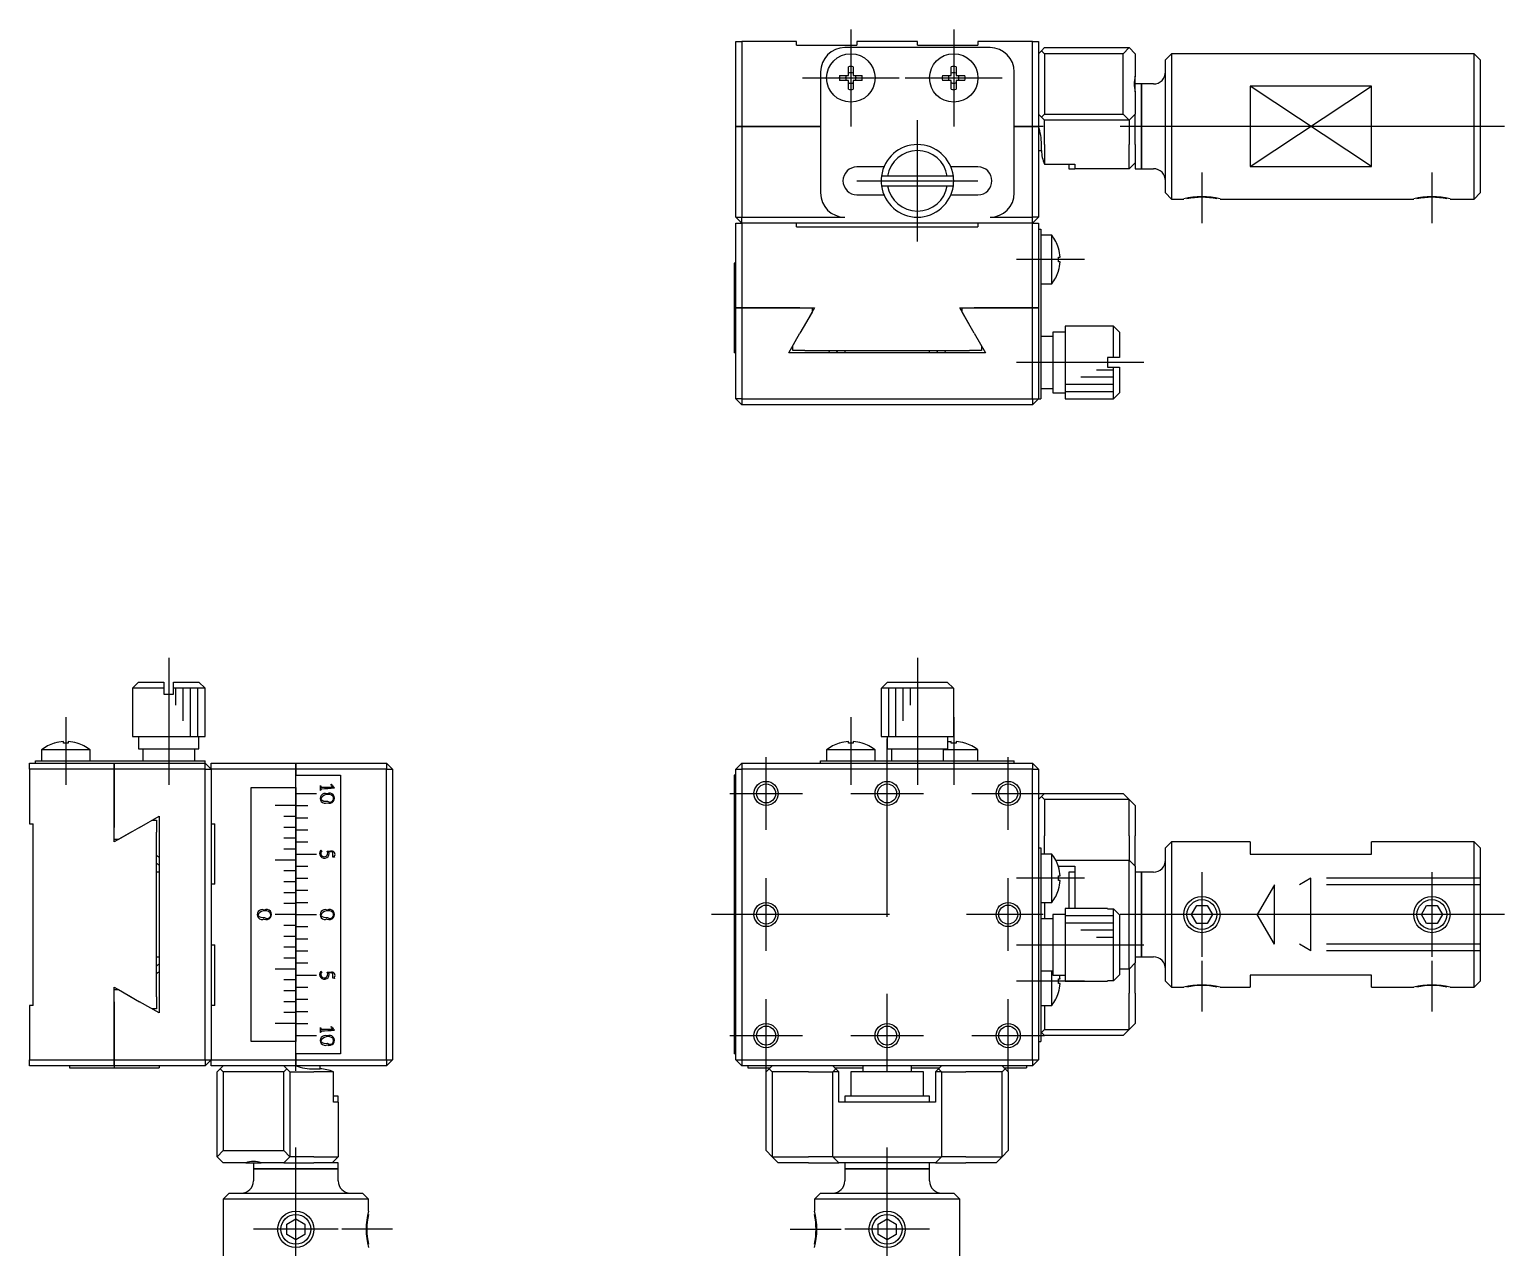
# Model space of a CAD drawing. Extents: x -71 to 199, y -105 to 73.
# Drawn here: x -70.8 to 51, y -27.5 to 73.1 of the extents above; entities that cross this region are included whole.
import ezdxf

# ---------------------------------------------------------------- set-up
doc = ezdxf.new("R2010")
doc.units = 0
doc.linetypes.add('CENTER', pattern=[50.8, 31.75, -6.35, 6.35, -6.35])
doc.linetypes.add('DASHED', pattern=[19.05, 12.7, -6.35])
doc.layers.get('0').update_dxf_attribs({"linetype": 'CONTINUOUS'})
doc.layers.add('CENTER', color=1, linetype='CENTER')

msp = doc.modelspace()

# ---------------------------------------------------------------- linework, layer by layer
at = {"color": 7, "linetype": 'CONTINUOUS'}
for p, q in [((-12.5, 65.1), (-12.5, 72.1)), ((-12.5, 72.1), (-12, 72.1)), ((-12, 72.1), (-12, 65.1)), ((-7.5, 72.1), (-12, 72.1)), ((-7.5, 71.8), (-7.5, 72.1)), ((2.5, 72.1), (-2.5, 72.1)), ((-2.5, 72.1), (-2.5, 71.8)), ((2.5, 71.8), (2.5, 72.1)), ((12, 72.1), (7.5, 72.1)), ((7.5, 72.1), (7.5, 71.8)), ((12, 65.1), (12, 72.1)), ((12, 72.1), (12.5, 72.1)), ((12.5, 72.1), (12.5, 65.1)), ((-7.5, 71.8), (-2.5, 71.8)), ((8.5, 71.6), (-3.5, 71.6)), ((2.5, 71.8), (7.5, 71.8)), ((12.75, 71.35), (12.5, 71.1)), ((13, 71.6), (12.75, 71.35)), ((13, 71.1), (12.75, 71.35)), ((13, 71.6), (20, 71.6)), ((19.5, 71.1), (13, 71.1)), ((13, 71.1), (13, 66.1)), ((20, 71.6), (19.5, 71.1)), ((19.5, 66.1), (19.5, 71.1)), ((20.5, 71.1), (20, 71.6)), ((20.5, 71.1), (20.5, 69.24)), ((23.5, 71.1), (23, 70.6)), ((23.5, 71.1), (23.5, 59.1)), ((48.5, 71.1), (23.5, 71.1)), ((48.5, 59.1), (48.5, 71.1)), ((49, 70.6), (48.5, 71.1)), ((-5.5, 69.6), (-5.5, 59.6)), ((-3.2, 69.3), (-3.2, 70.03)), ((-2.8, 70.03), (-2.8, 69.3)), ((5.3, 69.3), (5.3, 70.03)), ((5.7, 70.03), (5.7, 69.3)), ((10.5, 59.6), (10.5, 69.6)), ((23, 59.6), (23, 70.6)), ((49, 70.6), (49, 59.6)), ((-3.93, 69.3), (-3.2, 69.3)), ((-3.2, 68.9), (-3.93, 68.9)), ((-3.2, 68.17), (-3.2, 68.9)), ((-2.8, 69.3), (-2.07, 69.3)), ((-2.07, 68.9), (-2.8, 68.9)), ((-2.8, 68.9), (-2.8, 68.17)), ((4.57, 69.3), (5.3, 69.3)), ((5.3, 68.9), (4.57, 68.9)), ((5.3, 68.17), (5.3, 68.9)), ((5.7, 69.3), (6.43, 69.3)), ((6.43, 68.9), (5.7, 68.9)), ((5.7, 68.9), (5.7, 68.17)), ((20.5, 68.6), (20.5, 69.24)), ((21, 68.6), (20.5, 68.6)), ((20.5, 67.96), (20.5, 68.6)), ((21, 68.6), (21, 61.6)), ((21, 61.6), (21, 68.6)), ((22, 68.6), (21, 68.6)), ((30, 68.42), (30, 61.78)), ((40, 68.42), (30, 68.42)), ((40, 61.78), (40, 68.42)), ((20.5, 67.96), (20.5, 66.1)), ((12.75, 65.85), (12.5, 66.1)), ((13, 66.1), (12.75, 65.85)), ((13, 65.6), (12.75, 65.85)), ((13, 66.1), (19.5, 66.1)), ((19.5, 66.1), (20, 65.6)), ((20, 65.6), (20.5, 66.1)), ((20.5, 63.6), (20.5, 66.1)), ((-12.5, 57.6), (-12.5, 65.1)), ((-12.5, 65.1), (-12, 65.1)), ((-12, 65.1), (-12.5, 65.1)), ((-12, 65.1), (-12, 57.6)), ((-5.5, 65.1), (-12, 65.1)), ((-12, 65.1), (-5.5, 65.1)), ((12, 65.1), (10.5, 65.1)), ((10.5, 65.1), (12, 65.1)), ((12, 57.6), (12, 65.1)), ((12, 65.1), (12.5, 65.1)), ((12.5, 65.1), (12, 65.1)), ((12.5, 65.1), (12.5, 57.6)), ((20, 65.6), (13, 65.6)), ((13, 63.6), (13, 65.6)), ((20, 65.6), (20, 63.6)), ((12.75, 63.1), (12.75, 63.6)), ((13, 63.6), (13, 63.1)), ((20, 63.1), (20, 63.6)), ((20.5, 63.6), (20.5, 63.1)), ((12.5, 63.1), (12.75, 63.1)), ((13, 63.1), (13, 61.98)), ((20, 61.6), (20, 63.1)), ((20.5, 63.1), (20.5, 62.1)), ((-0.27, 61.75), (-2.5, 61.75)), ((0.03, 61), (-0.47, 61)), ((4.97, 61), (0.03, 61)), ((5.47, 61), (4.97, 61)), ((7.5, 61.75), (5.27, 61.75)), ((13, 61.98), (15.5, 61.98)), ((15, 61.98), (15, 61.6)), ((15, 61.6), (15.5, 61.6)), ((15.5, 61.98), (15.5, 61.6)), ((20, 61.6), (15.5, 61.6)), ((20, 61.6), (20.5, 62.1)), ((20.5, 62.1), (20.5, 61.6)), ((20.5, 61.6), (21, 61.6)), ((21, 61.6), (22, 61.6)), ((30, 61.78), (40, 61.78)), ((-0.47, 60.2), (0.03, 60.2)), ((0.03, 60.2), (4.97, 60.2)), ((4.97, 60.2), (5.47, 60.2)), ((-2.5, 59.45), (-0.27, 59.45)), ((5.27, 59.45), (7.5, 59.45)), ((23, 59.6), (23.5, 59.1)), ((23.5, 59.1), (24.5, 59.1)), ((27.5, 59.1), (43.5, 59.1)), ((46.5, 59.1), (48.5, 59.1)), ((48.5, 59.1), (49, 59.6)), ((-12.5, 57.6), (-12, 57.1)), ((-12.5, 57.6), (-12, 57.6)), ((-12, 57.6), (-3.5, 57.6)), ((-12, 57.1), (-12, 57.6)), ((8.5, 57.6), (12, 57.6)), ((12, 57.1), (12.5, 57.6)), ((12, 57.1), (12, 57.6)), ((12.5, 57.6), (12, 57.6)), ((-12.5, 50.1), (-12.5, 57.1)), ((-12.5, 57.1), (-12, 57.1)), ((-12, 57.1), (-12, 50.1)), ((-7.5, 57.1), (-12, 57.1)), ((7.5, 57.1), (-7.5, 57.1)), ((-7.5, 56.8), (-7.5, 57.1)), ((-7.5, 56.8), (7.5, 56.8)), ((12, 57.1), (7.5, 57.1)), ((7.5, 57.1), (7.5, 56.8)), ((12, 50.1), (12, 57.1)), ((12, 57.1), (12.5, 57.1)), ((12.5, 57.1), (12.5, 50.1)), ((12.5, 56.6), (12.7, 56.6)), ((12.7, 56.6), (12.7, 54.6)), ((13.6, 56.1), (12.7, 56.1)), ((13.6, 52.1), (13.6, 56.1)), ((14.16, 55.03), (14.16, 55.05)), ((-12.65, 53.8), (-12.65, 50.1)), ((-12.5, 53.8), (-12.65, 53.8)), ((12.7, 54.6), (12.7, 44.6)), ((14.16, 53.9), (14.16, 54.3)), ((14.16, 54.3), (14.29, 54.3)), ((14.29, 53.9), (14.16, 53.9)), ((14.16, 53.15), (14.16, 53.17)), ((12.7, 52.1), (13.6, 52.1)), ((-12.65, 50.1), (-12.65, 46.4)), ((-12.5, 50.1), (-12.65, 50.1)), ((-12.5, 42.6), (-12.5, 50.1)), ((-12.5, 50.1), (-12, 50.1)), ((-12, 50.1), (-12.5, 50.1)), ((-12, 50.1), (-12, 42.6)), ((-7.2, 50.1), (-12, 50.1)), ((-12, 50.1), (-7.2, 50.1)), ((-7.2, 50.1), (-6, 50.1)), ((-6, 50.1), (-6.8, 48.71)), ((-6.2, 50.1), (-6.2, 49.75)), ((6.8, 48.71), (6, 50.1)), ((6, 50.1), (7.2, 50.1)), ((6.2, 49.75), (6.2, 50.1)), ((12, 50.1), (7.2, 50.1)), ((7.2, 50.1), (12, 50.1)), ((12, 42.6), (12, 50.1)), ((12, 50.1), (12.5, 50.1)), ((12.5, 50.1), (12, 50.1)), ((12.5, 50.1), (12.5, 42.6)), ((-6.2, 49.75), (-7.2, 48.02)), ((7.2, 48.02), (6.2, 49.75)), ((-8.13, 46.4), (-7.2, 48.02)), ((7.2, 48.02), (8.13, 46.4)), ((13.7, 47.75), (12.7, 47.75)), ((13.7, 48.1), (13.7, 43.1)), ((14.7, 48.1), (13.7, 48.1)), ((18.7, 48.6), (14.7, 48.6)), ((14.7, 48.6), (14.7, 42.6)), ((19.2, 48.1), (18.7, 48.6)), ((18.7, 46), (18.7, 48.6)), ((19.2, 48.1), (19.2, 46)), ((-12.5, 46.4), (-12.65, 46.4)), ((8.13, 46.4), (-8.13, 46.4)), ((-7.8, 46.6), (-7.8, 46.98)), ((-6.8, 46.6), (-7.8, 46.6)), ((-6.8, 46.6), (6.8, 46.6)), ((-3.5, 46.6), (-3.5, 46.4)), ((3.5, 46.4), (3.5, 46.6)), ((7.8, 46.6), (6.8, 46.6)), ((7.8, 46.98), (7.8, 46.6)), ((18.2, 46), (18.2, 45.2)), ((18.7, 46), (18.2, 46)), ((18.2, 45.2), (18.7, 45.2)), ((19.2, 46), (18.7, 46)), ((18.7, 45.2), (19.2, 45.2)), ((18.7, 42.6), (18.7, 45.2)), ((19.2, 45.2), (19.2, 43.1)), ((12.7, 44.6), (12.7, 42.6)), ((16, 44.4), (18.7, 44.4)), ((17.3, 45), (18.7, 45)), ((12.7, 43.45), (13.7, 43.45)), ((13.7, 43.1), (14.7, 43.1)), ((14.7, 43.8), (18.7, 43.8)), ((14.7, 43.2), (18.7, 43.2)), ((18.7, 42.6), (19.2, 43.1)), ((-12.5, 42.6), (-12, 42.1)), ((-12, 42.6), (-12.5, 42.6)), ((-12, 42.6), (12, 42.6)), ((-12, 42.6), (-12, 42.1)), ((12, 42.1), (-12, 42.1)), ((12, 42.6), (12, 42.1)), ((12, 42.1), (12.5, 42.6)), ((12, 42.6), (12.5, 42.6)), ((12.5, 42.6), (12.7, 42.6)), ((14.7, 42.6), (18.7, 42.6)), ((-61.85, 19.2), (-62.35, 18.7)), ((-62.35, 18.7), (-62.35, 14.7)), ((-59.75, 18.7), (-62.35, 18.7)), ((-61.85, 19.2), (-59.75, 19.2)), ((-59.75, 19.2), (-59.75, 18.7)), ((-59.75, 18.7), (-59.75, 18.2)), ((-58.95, 19.2), (-56.85, 19.2)), ((-58.95, 18.7), (-58.95, 19.2)), ((-58.95, 18.2), (-58.95, 18.7)), ((-56.35, 18.7), (-58.95, 18.7)), ((-58.75, 17.3), (-58.75, 18.7)), ((-58.15, 16), (-58.15, 18.7)), ((-57.55, 14.7), (-57.55, 18.7)), ((-56.95, 14.7), (-56.95, 18.7)), ((-56.35, 18.7), (-56.85, 19.2)), ((-56.35, 14.7), (-56.35, 18.7)), ((-0.47, 18.7), (0.03, 19.2)), ((5.47, 18.7), (-0.47, 18.7)), ((-0.47, 18.2), (-0.47, 18.7)), ((0.03, 19.2), (4.97, 19.2)), ((0.1, 18.7), (0.1, 14.7)), ((0.7, 18.7), (0.7, 14.7)), ((1.3, 18.7), (1.3, 16)), ((1.9, 18.7), (1.9, 17.3)), ((4.97, 19.2), (5.47, 18.7)), ((5.47, 18.7), (5.47, 18.2)), ((-59.75, 18.2), (-58.95, 18.2)), ((-0.5, 18.2), (-0.5, 14.7)), ((-0.5, 18.2), (-0.47, 18.2)), ((5.47, 18.2), (5.5, 18.2)), ((5.5, 14.7), (5.5, 18.2)), ((-62.35, 14.7), (-56.35, 14.7)), ((-61.85, 14.7), (-61.85, 13.7)), ((-56.85, 13.7), (-56.85, 14.7)), ((-0.5, 14.7), (5.5, 14.7)), ((0, 14.7), (0, 13.7)), ((5, 13.7), (5, 14.7)), ((-65.85, 13.6), (-69.85, 13.6)), ((-69.85, 13.6), (-69.85, 12.7)), ((-68.78, 14.16), (-68.8, 14.16)), ((-68.05, 14.16), (-68.05, 14.29)), ((-67.65, 14.16), (-68.05, 14.16)), ((-67.65, 14.29), (-67.65, 14.16)), ((-66.9, 14.16), (-66.92, 14.16)), ((-65.85, 12.7), (-65.85, 13.6)), ((-61.85, 13.7), (-56.85, 13.7)), ((-61.5, 13.7), (-61.5, 12.7)), ((-57.2, 12.7), (-57.2, 13.7)), ((-1, 13.6), (-5, 13.6)), ((-5, 13.6), (-5, 12.7)), ((-3.93, 14.16), (-3.95, 14.16)), ((-3.2, 14.16), (-3.2, 14.29)), ((-2.8, 14.16), (-3.2, 14.16)), ((-2.8, 14.29), (-2.8, 14.16)), ((-2.05, 14.16), (-2.07, 14.16)), ((-1, 12.7), (-1, 13.6)), ((0, 13.7), (5, 13.7)), ((0.35, 13.7), (0.35, 12.7)), ((4.65, 12.7), (4.65, 13.7)), ((7.5, 13.6), (4.65, 13.6)), ((5.3, 14.16), (5.3, 14.29)), ((5.7, 14.16), (5.3, 14.16)), ((5.7, 14.29), (5.7, 14.16)), ((6.45, 14.16), (6.43, 14.16)), ((7.5, 12.7), (7.5, 13.6)), ((-70.85, 12.5), (-63.85, 12.5)), ((-70.85, 12), (-70.85, 12.5)), ((-70.35, 12.7), (-68.35, 12.7)), ((-70.35, 12.5), (-70.35, 12.7)), ((-68.35, 12.7), (-58.35, 12.7)), ((-63.85, 12.5), (-56.35, 12.5)), ((-63.85, 12), (-63.85, 12.5)), ((-63.85, 12.5), (-63.85, 12)), ((-58.35, 12.7), (-56.35, 12.7)), ((-56.35, 12.5), (-56.35, 12.7)), ((-55.85, 12), (-56.35, 12.5)), ((-56.35, 12), (-56.35, 12.5)), ((-55.85, 12.5), (-48.85, 12.5)), ((-55.85, 12), (-55.85, 12.5)), ((-48.85, 12.5), (-41.35, 12.5)), ((-48.85, 12), (-48.85, 12.5)), ((-48.85, 12.5), (-48.85, 12)), ((-41.35, 12.5), (-40.85, 12)), ((-41.35, 12.5), (-41.35, 12)), ((-12, 12.5), (-12.5, 12)), ((-12, 12.5), (12, 12.5)), ((-12, 12.5), (-12, 12)), ((-5.5, 12.7), (-3.5, 12.7)), ((-5.5, 12.5), (-5.5, 12.7)), ((-3.5, 12.7), (8.5, 12.7)), ((8.5, 12.7), (10.5, 12.7)), ((10.5, 12.5), (10.5, 12.7)), ((12, 12.5), (12.5, 12)), ((12, 12.5), (12, 12)), ((-70.85, 12), (-70.85, 7.5)), ((-63.85, 12), (-70.85, 12)), ((-56.35, 12), (-63.85, 12)), ((-63.85, 12), (-63.85, 7.2)), ((-63.85, 7.2), (-63.85, 12)), ((-56.35, -12), (-56.35, 12)), ((-56.35, 12), (-55.85, 12)), ((-55.85, 12), (-55.85, 7.5)), ((-48.85, 12), (-55.85, 12)), ((-41.35, 12), (-48.85, 12)), ((-48.85, 12), (-48.85, 11.51)), ((-48.85, 11.51), (-48.85, 12)), ((-48.85, 10.51), (-48.85, 11.5)), ((-48.85, 11.5), (-45.15, 11.5)), ((-45.15, 11.5), (-45.15, -11.5)), ((-41.35, -12), (-41.35, 12)), ((-41.35, 12), (-40.85, 12)), ((-40.85, 12), (-40.85, -12)), ((-12.65, 11.5), (-12.65, -11.5)), ((-12.5, 11.5), (-12.65, 11.5)), ((-12.5, -12), (-12.5, 12)), ((-12.5, 12), (-12, 12)), ((-12, 12), (-12, -12)), ((12, 12), (-12, 12)), ((12, -12), (12, 12)), ((12, 12), (12.5, 12)), ((12.5, 12), (12.5, 3.5)), ((-52.55, -10.5), (-52.55, 10.5)), ((-52.55, 10.5), (-48.85, 10.5)), ((-48.85, 10.5), (-48.85, 10.51)), ((-48.85, 10), (-48.85, 10.5)), ((-48.85, 10.5), (-48.85, 10.01)), ((-48.85, 10.01), (-48.85, 10)), ((-48.85, 10), (-47.85, 10)), ((-48.85, 9.01), (-48.85, 10)), ((-48.85, 10), (-48.85, 9.99)), ((-48.85, 9.99), (-48.85, 9.01)), ((-47.85, 10), (-47.15, 10)), ((-46.82, 10.25), (-46.82, 10.66)), ((-46.82, 10.66), (-46.75, 10.53)), ((-46.78, 10.27), (-46.82, 10.25)), ((-46.74, 10.4), (-46.78, 10.27)), ((-46.75, 10.53), (-45.8, 10.52)), ((-45.94, 10.75), (-45.93, 10.76)), ((-45.94, 10.75), (-45.94, 10.75)), ((-45.94, 10.74), (-45.94, 10.75)), ((-45.91, 10.67), (-45.94, 10.74)), ((-45.93, 10.76), (-45.92, 10.76)), ((-45.92, 10.76), (-45.91, 10.76)), ((-45.91, 10.76), (-45.89, 10.74)), ((-45.91, 10.76), (-45.91, 10.76)), ((-45.8, 10.52), (-45.91, 10.67)), ((-45.89, 10.74), (-45.87, 10.7)), ((-45.87, 10.7), (-45.86, 10.68)), ((-45.86, 10.68), (-45.82, 10.63)), ((-45.82, 10.63), (-45.76, 10.56)), ((-45.76, 10.56), (-45.71, 10.51)), ((-45.71, 10.51), (-45.68, 10.47)), ((-45.68, 10.47), (-45.66, 10.46)), ((12.75, 9.75), (12.5, 9.5)), ((13, 10), (12.75, 9.75)), ((13, 9.5), (12.75, 9.75)), ((13, 10), (19.5, 10)), ((19.5, 10), (20, 9.5)), ((-49.85, 9), (-50.55, 9)), ((-48.85, 9), (-49.85, 9)), ((-48.85, 9), (-48.85, 9.01)), ((-48.85, 9.01), (-48.85, 9)), ((-48.85, 9), (-47.85, 9)), ((-48.85, 8.99), (-48.85, 9)), ((-48.85, 9), (-48.85, 8.99)), ((-48.85, 8.11), (-48.85, 8.99)), ((-48.85, 8.99), (-48.85, 8.1)), ((20, 9.5), (13, 9.5)), ((13, 9.5), (13, 6.5)), ((20, 6.5), (20, 9.5)), ((20, 9.5), (20.5, 9)), ((20.5, 9), (20.5, 6.5)), ((-70.85, 7.5), (-70.55, 7.5)), ((-70.55, -7.5), (-70.55, 7.5)), ((-61.77, 7.2), (-60.15, 8.13)), ((-60.73, 7.8), (-60.35, 7.8)), ((-60.35, 7.8), (-60.35, 6.8)), ((-60.15, 8.13), (-60.15, -8.13)), ((-55.85, 7.5), (-55.85, 2.5)), ((-55.85, 7.5), (-55.55, 7.5)), ((-55.55, 2.5), (-55.55, 7.5)), ((-48.85, 8.1), (-49.85, 8.1)), ((-48.85, 8.1), (-48.85, 8.11)), ((-48.85, 8.1), (-48.85, 8.01)), ((-48.85, 8.09), (-48.85, 8.1)), ((-48.85, 8), (-48.85, 8.09)), ((-48.85, 8.01), (-48.85, 8)), ((-48.85, 8), (-47.85, 8)), ((-48.85, 7.21), (-48.85, 8)), ((-48.85, 8), (-48.85, 7.99)), ((-48.85, 7.99), (-48.85, 7.2)), ((-63.85, 6), (-63.85, 7.2)), ((-62.46, 6.8), (-63.85, 6)), ((-63.5, 6.2), (-63.85, 6.2)), ((-61.77, 7.2), (-63.5, 6.2)), ((-60.35, -6.8), (-60.35, 6.8)), ((-48.85, 7.2), (-49.85, 7.2)), ((-48.85, 6.3), (-49.85, 6.3)), ((-48.85, 7.2), (-48.85, 7.21)), ((-48.85, 7.19), (-48.85, 7.2)), ((-48.85, 7.2), (-48.85, 7.01)), ((-48.85, 7), (-48.85, 7.19)), ((-48.85, 7.01), (-48.85, 7)), ((-48.85, 7), (-47.85, 7)), ((-48.85, 6.31), (-48.85, 7)), ((-48.85, 7), (-48.85, 6.99)), ((-48.85, 6.99), (-48.85, 6.3)), ((-48.85, 6.3), (-48.85, 6.31)), ((-48.85, 6.29), (-48.85, 6.3)), ((-48.85, 6.3), (-48.85, 6.01)), ((-48.85, 6), (-48.85, 6.29)), ((13, 5), (13, 6.5)), ((20, 6.5), (20, 4.5)), ((20.5, 4), (20.5, 6.5)), ((-48.85, 5.4), (-49.85, 5.4)), ((-48.85, 6.01), (-48.85, 6)), ((-48.85, 6), (-47.85, 6)), ((-48.85, 5.41), (-48.85, 6)), ((-48.85, 6), (-48.85, 5.99)), ((-48.85, 5.99), (-48.85, 5.4)), ((-48.85, 5.4), (-48.85, 5.41)), ((-48.85, 5.39), (-48.85, 5.4)), ((-48.85, 5.4), (-48.85, 5.01)), ((-48.85, 5), (-48.85, 5.39)), ((-48.85, 5.01), (-48.85, 5)), ((-48.85, 4.51), (-48.85, 5)), ((-48.85, 5), (-47.85, 5)), ((-48.85, 5), (-48.85, 4.99)), ((-48.85, 4.99), (-48.85, 4.5)), ((-47.85, 5), (-47.15, 5)), ((-46.79, 5.31), (-46.69, 5.27)), ((-46.26, 5.23), (-46.26, 5.24)), ((-46.26, 5.24), (-46.04, 5.23)), ((-46.25, 5.2), (-46.26, 5.23)), ((-45.89, 5.17), (-46.12, 5.19)), ((-46.04, 5.23), (-45.99, 5.23)), ((-45.8, 5.16), (-45.89, 5.17)), ((-45.8, 5.16), (-45.8, 5.16)), ((-45.79, 5.16), (-45.8, 5.16)), ((-45.79, 5.13), (-45.79, 5.16)), ((-45.79, 5.04), (-45.79, 5.13)), ((-45.79, 5.03), (-45.79, 5.04)), ((-45.79, 5.01), (-45.79, 5.03)), ((-45.79, 4.96), (-45.79, 5.01)), ((-45.79, 4.91), (-45.79, 4.96)), ((-45.79, 4.84), (-45.79, 4.91)), ((12.5, 5.5), (12.7, 5.5)), ((12.7, 5.5), (12.7, 3.5)), ((13.6, 5), (12.7, 5)), ((13.6, 1), (13.6, 5)), ((23.5, 6), (23, 5.5)), ((23, -5.5), (23, 5.5)), ((23.5, 6), (23.5, -6)), ((30, 6), (23.5, 6)), ((30, 6), (30, 5)), ((30, 5), (40, 5)), ((48.5, 6), (40, 6)), ((40, 5), (40, 6)), ((48.5, -6), (48.5, 6)), ((49, 5.5), (48.5, 6)), ((49, 5.5), (49, -5.5)), ((-49.85, 4.5), (-50.55, 4.5)), ((-48.85, 4.5), (-49.85, 4.5)), ((-48.85, 4.5), (-48.85, 4.51)), ((-48.85, 4.49), (-48.85, 4.5)), ((-48.85, 4.5), (-48.85, 4.01)), ((-48.85, 4), (-48.85, 4.49)), ((-48.85, 4.01), (-48.85, 4)), ((-48.85, 4), (-47.85, 4)), ((-48.85, 3.61), (-48.85, 4)), ((-48.85, 4), (-48.85, 3.99)), ((-48.85, 3.99), (-48.85, 3.6)), ((-45.79, 4.75), (-45.79, 4.84)), ((-45.66, 4.73), (-45.79, 4.75)), ((-45.67, 4.79), (-45.65, 4.73)), ((-45.65, 4.73), (-45.66, 4.73)), ((13.93, 4.5), (20, 4.5)), ((14.14, 4), (15.5, 4)), ((14.16, 3.93), (14.16, 3.95)), ((15.5, 4), (15.5, 3)), ((20, 4.5), (20.5, 4)), ((20, 3), (20, 4.5)), ((20.5, 4), (20.5, 3)), ((-60.15, 3.5), (-60.35, 3.5)), ((-55.85, 2.5), (-55.85, -2.5)), ((-55.55, 2.5), (-55.85, 2.5)), ((-48.85, 3.6), (-49.85, 3.6)), ((-48.85, 2.7), (-49.85, 2.7)), ((-48.85, 3.6), (-48.85, 3.61)), ((-48.85, 3.59), (-48.85, 3.6)), ((-48.85, 3.6), (-48.85, 3.01)), ((-48.85, 3), (-48.85, 3.59)), ((-48.85, 3.01), (-48.85, 3)), ((-48.85, 3), (-47.85, 3)), ((-48.85, 2.71), (-48.85, 3)), ((-48.85, 3), (-48.85, 2.99)), ((-48.85, 2.99), (-48.85, 2.7)), ((-48.85, 2.7), (-48.85, 2.71)), ((-48.85, 2.69), (-48.85, 2.7)), ((-48.85, 2.7), (-48.85, 2.01)), ((-48.85, 2), (-48.85, 2.69)), ((12.5, 3.5), (12.5, -8.5)), ((12.5, 3.5), (12.5, -8.5)), ((12.7, 3.5), (12.7, -8.5)), ((14.16, 2.8), (14.16, 3.2)), ((14.16, 3.2), (14.29, 3.2)), ((15, 3), (14.16, 3)), ((14.29, 2.8), (14.16, 2.8)), ((15.5, 3.5), (15, 3.5)), ((15, 3.5), (15, 0.5)), ((15.5, 3), (15.5, 0.5)), ((20, -3), (20, 3)), ((21, 3.5), (20.5, 3.5)), ((20.5, 3), (20.5, 1.8)), ((21, 3.5), (21, -3.5)), ((21, -3.5), (21, 3.5)), ((22, 3.5), (21, 3.5)), ((-48.85, 1.8), (-49.85, 1.8)), ((-48.85, 2.01), (-48.85, 2)), ((-48.85, 2), (-47.85, 2)), ((-48.85, 1.81), (-48.85, 2)), ((-48.85, 2), (-48.85, 1.99)), ((-48.85, 1.99), (-48.85, 1.8)), ((-48.85, 1.8), (-48.85, 1.81)), ((-48.85, 1.8), (-48.85, 1.01)), ((-48.85, 1.79), (-48.85, 1.8)), ((-48.85, 1), (-48.85, 1.79)), ((14.16, 2.05), (14.16, 2.07)), ((20.5, 1.8), (20.5, -1.8)), ((-49.85, 0), (-50.55, 0)), ((-48.85, 0.9), (-49.85, 0.9)), ((-48.85, 0), (-49.85, 0)), ((-48.85, 1.01), (-48.85, 1)), ((-48.85, 1), (-47.85, 1)), ((-48.85, 0.91), (-48.85, 1)), ((-48.85, 1), (-48.85, 0.99)), ((-48.85, 0.99), (-48.85, 0.9)), ((-48.85, 0.9), (-48.85, 0.91)), ((-48.85, 0.89), (-48.85, 0.9)), ((-48.85, 0.9), (-48.85, 0.01)), ((-48.85, 0.01), (-48.85, 0.89)), ((-48.85, 0), (-48.85, 0.01)), ((-48.85, 0.01), (-48.85, 0)), ((-48.85, 0), (-47.85, 0)), ((-48.85, -0.01), (-48.85, 0)), ((-48.85, 0), (-48.85, -0.01)), ((-47.85, 0), (-47.15, 0)), ((12.7, 1), (13.6, 1)), ((13, 1), (13, -0.35)), ((13.7, 0), (13.7, -5)), ((14.7, 0), (13.7, 0)), ((18.2, 0.5), (14.7, 0.5)), ((14.7, 0.5), (14.7, -5.5)), ((18.2, 0.5), (18.2, 0.47)), ((18.2, 0.47), (18.7, 0.47)), ((18.7, -5.47), (18.7, 0.47)), ((18.7, 0.47), (19.2, -0.03)), ((25.13, 0), (25.57, 0.75)), ((25.57, -0.75), (25.13, 0)), ((25.57, 0.75), (26.43, 0.75)), ((26.43, 0.75), (26.87, 0)), ((26.87, 0), (26.43, -0.75)), ((44.13, 0), (44.57, 0.75)), ((44.57, -0.75), (44.13, 0)), ((44.57, 0.75), (45.43, 0.75)), ((45.43, 0.75), (45.87, 0)), ((45.87, 0), (45.43, -0.75)), ((-48.85, -0.9), (-49.85, -0.9)), ((-48.85, -0.89), (-48.85, -0.01)), ((-48.85, -0.01), (-48.85, -0.9)), ((-48.85, -0.9), (-48.85, -0.89)), ((-48.85, -0.91), (-48.85, -0.9)), ((-48.85, -0.9), (-48.85, -0.99)), ((-48.85, -1), (-48.85, -0.91)), ((-48.85, -0.99), (-48.85, -1)), ((-48.85, -1), (-47.85, -1)), ((-48.85, -1.79), (-48.85, -1)), ((-48.85, -1), (-48.85, -1.01)), ((-48.85, -1.01), (-48.85, -1.8)), ((13.7, -0.35), (12.7, -0.35)), ((18.7, -0.1), (14.7, -0.1)), ((18.7, -0.7), (14.7, -0.7)), ((19.2, -0.03), (19.2, -4.97)), ((26.43, -0.75), (25.57, -0.75)), ((45.43, -0.75), (44.57, -0.75)), ((-48.85, -1.8), (-49.85, -1.8)), ((-48.85, -1.8), (-48.85, -1.79)), ((-48.85, -1.81), (-48.85, -1.8)), ((-48.85, -1.8), (-48.85, -1.99)), ((-48.85, -2), (-48.85, -1.81)), ((-48.85, -1.99), (-48.85, -2)), ((-48.85, -2.69), (-48.85, -2)), ((-48.85, -2), (-47.85, -2)), ((-48.85, -2), (-48.85, -2.01)), ((-48.85, -2.01), (-48.85, -2.7)), ((18.7, -1.3), (16, -1.3)), ((18.7, -1.9), (17.3, -1.9)), ((20.5, -1.8), (20.5, -3)), ((-60.35, -3.5), (-60.15, -3.5)), ((-55.85, -2.5), (-55.85, -7.5)), ((-55.85, -2.5), (-55.55, -2.5)), ((-55.55, -7.5), (-55.55, -2.5)), ((-48.85, -2.7), (-49.85, -2.7)), ((-48.85, -3.6), (-49.85, -3.6)), ((-48.85, -2.7), (-48.85, -2.69)), ((-48.85, -2.71), (-48.85, -2.7)), ((-48.85, -2.7), (-48.85, -2.99)), ((-48.85, -3), (-48.85, -2.71)), ((-48.85, -2.99), (-48.85, -3)), ((-48.85, -3), (-47.85, -3)), ((-48.85, -3.59), (-48.85, -3)), ((-48.85, -3), (-48.85, -3.01)), ((-48.85, -3.01), (-48.85, -3.6)), ((-48.85, -3.6), (-48.85, -3.59)), ((-48.85, -3.61), (-48.85, -3.6)), ((-48.85, -3.6), (-48.85, -3.99)), ((-48.85, -4), (-48.85, -3.61)), ((20, -4.5), (20, -3)), ((20.5, -3), (20.5, -4)), ((20.5, -3.5), (21, -3.5)), ((21, -3.5), (22, -3.5)), ((-49.85, -4.5), (-50.55, -4.5)), ((-48.85, -4.5), (-49.85, -4.5)), ((-48.85, -3.99), (-48.85, -4)), ((-48.85, -4), (-47.85, -4)), ((-48.85, -4.49), (-48.85, -4)), ((-48.85, -4), (-48.85, -4.01)), ((-48.85, -4.01), (-48.85, -4.5)), ((-48.85, -4.5), (-48.85, -4.49)), ((-48.85, -4.51), (-48.85, -4.5)), ((-48.85, -4.5), (-48.85, -4.99)), ((-48.85, -5), (-48.85, -4.51)), ((-46.79, -4.69), (-46.69, -4.73)), ((-46.26, -4.77), (-46.26, -4.76)), ((-46.26, -4.76), (-46.04, -4.77)), ((-46.25, -4.8), (-46.26, -4.77)), ((-45.89, -4.83), (-46.12, -4.81)), ((-46.04, -4.77), (-45.99, -4.77)), ((-45.8, -4.84), (-45.89, -4.83)), ((-45.8, -4.84), (-45.8, -4.84)), ((-45.79, -4.84), (-45.8, -4.84)), ((-45.79, -4.87), (-45.79, -4.84)), ((-45.79, -4.96), (-45.79, -4.87)), ((12.7, -4.65), (13.7, -4.65)), ((13.6, -7.5), (13.6, -4.65)), ((20, -4.5), (19.2, -4.5)), ((20, -4.5), (20.5, -4)), ((20, -4.5), (20, -6.5)), ((20.5, -6.5), (20.5, -4)), ((-63.85, -6), (-62.46, -6.8)), ((-63.85, -7.2), (-63.85, -6)), ((-48.85, -5.4), (-49.85, -5.4)), ((-48.85, -4.99), (-48.85, -5)), ((-48.85, -5), (-47.85, -5)), ((-48.85, -5.39), (-48.85, -5)), ((-48.85, -5), (-48.85, -5.01)), ((-48.85, -5.01), (-48.85, -5.4)), ((-48.85, -5.4), (-48.85, -5.39)), ((-48.85, -5.4), (-48.85, -5.99)), ((-48.85, -5.41), (-48.85, -5.4)), ((-48.85, -6), (-48.85, -5.41)), ((-48.85, -5.99), (-48.85, -6)), ((-48.85, -6), (-47.85, -6)), ((-48.85, -6.29), (-48.85, -6)), ((-48.85, -6), (-48.85, -6.01)), ((-48.85, -6.01), (-48.85, -6.3)), ((-47.85, -5), (-47.15, -5)), ((-45.79, -4.97), (-45.79, -4.96)), ((-45.79, -4.99), (-45.79, -4.97)), ((-45.79, -5.04), (-45.79, -4.99)), ((-45.79, -5.09), (-45.79, -5.04)), ((-45.79, -5.16), (-45.79, -5.09)), ((-45.79, -5.25), (-45.79, -5.16)), ((-45.66, -5.27), (-45.79, -5.25)), ((-45.67, -5.21), (-45.65, -5.27)), ((-45.65, -5.27), (-45.66, -5.27)), ((13.7, -5), (14.7, -5)), ((14.16, -5.7), (14.16, -5.3)), ((14.16, -5.3), (14.29, -5.3)), ((14.29, -5.7), (14.16, -5.7)), ((14.7, -5.5), (18.2, -5.5)), ((18.7, -5.47), (18.2, -5.47)), ((18.2, -5.47), (18.2, -5.5)), ((19.2, -4.97), (18.7, -5.47)), ((23, -5.5), (23.5, -6)), ((23.5, -6), (24.5, -6)), ((27.5, -6), (30, -6)), ((40, -5), (30, -5)), ((30, -5), (30, -6)), ((40, -6), (40, -5)), ((40, -6), (43.5, -6)), ((46.5, -6), (48.5, -6)), ((48.5, -6), (49, -5.5)), ((-63.85, -6.2), (-63.5, -6.2)), ((-63.85, -7.2), (-63.85, -12)), ((-63.85, -12), (-63.85, -7.2)), ((-63.5, -6.2), (-61.77, -7.2)), ((-60.15, -8.13), (-61.77, -7.2)), ((-60.35, -6.8), (-60.35, -7.8)), ((-48.85, -6.3), (-49.85, -6.3)), ((-48.85, -7.2), (-49.85, -7.2)), ((-48.85, -6.3), (-48.85, -6.29)), ((-48.85, -6.31), (-48.85, -6.3)), ((-48.85, -6.3), (-48.85, -6.99)), ((-48.85, -7), (-48.85, -6.31)), ((-48.85, -6.99), (-48.85, -7)), ((-48.85, -7), (-47.85, -7)), ((-48.85, -7.19), (-48.85, -7)), ((-48.85, -7), (-48.85, -7.01)), ((-48.85, -7.01), (-48.85, -7.2)), ((-48.85, -7.2), (-48.85, -7.19)), ((-48.85, -7.21), (-48.85, -7.2)), ((-48.85, -7.2), (-48.85, -7.99)), ((-48.85, -8), (-48.85, -7.21)), ((14.16, -6.45), (14.16, -6.43)), ((20, -9.5), (20, -6.5)), ((20.5, -6.5), (20.5, -9)), ((-70.85, -7.5), (-70.85, -12)), ((-70.55, -7.5), (-70.85, -7.5)), ((-60.35, -7.8), (-60.73, -7.8)), ((-55.85, -7.5), (-55.85, -12)), ((-55.55, -7.5), (-55.85, -7.5)), ((-48.85, -8.1), (-49.85, -8.1)), ((-48.85, -7.99), (-48.85, -8)), ((-48.85, -8), (-47.85, -8)), ((-48.85, -8.09), (-48.85, -8)), ((-48.85, -8), (-48.85, -8.01)), ((-48.85, -8.01), (-48.85, -8.1)), ((-48.85, -8.1), (-48.85, -8.09)), ((-48.85, -8.11), (-48.85, -8.1)), ((-48.85, -8.1), (-48.85, -8.99)), ((-48.85, -8.99), (-48.85, -8.11)), ((12.5, -8.5), (12.5, -12)), ((12.7, -7.5), (13.6, -7.5)), ((12.7, -8.5), (12.7, -10.5)), ((13, -7.5), (13, -9.5)), ((-49.85, -9), (-50.55, -9)), ((-48.85, -9), (-49.85, -9)), ((-48.85, -9), (-48.85, -8.99)), ((-48.85, -8.99), (-48.85, -9)), ((-48.85, -9), (-47.85, -9)), ((-48.85, -9.01), (-48.85, -9)), ((-48.85, -9), (-48.85, -9.01)), ((-48.85, -10), (-48.85, -9.01)), ((-48.85, -9.01), (-48.85, -9.99)), ((-46.82, -9.75), (-46.82, -9.34)), ((-46.82, -9.34), (-46.75, -9.47)), ((-46.78, -9.73), (-46.82, -9.75)), ((-46.74, -9.6), (-46.78, -9.73)), ((-46.75, -9.47), (-45.8, -9.48)), ((-45.94, -9.25), (-45.93, -9.24)), ((-45.94, -9.25), (-45.94, -9.25)), ((-45.94, -9.26), (-45.94, -9.25)), ((-45.91, -9.33), (-45.94, -9.26)), ((-45.93, -9.24), (-45.92, -9.24)), ((-45.92, -9.24), (-45.91, -9.24)), ((-45.91, -9.24), (-45.89, -9.26)), ((-45.91, -9.24), (-45.91, -9.24)), ((-45.8, -9.48), (-45.91, -9.33)), ((-45.89, -9.26), (-45.87, -9.3)), ((-45.87, -9.3), (-45.86, -9.32)), ((-45.86, -9.32), (-45.82, -9.37)), ((-45.82, -9.37), (-45.76, -9.44)), ((-45.76, -9.44), (-45.71, -9.49)), ((-45.71, -9.49), (-45.68, -9.53)), ((-45.68, -9.53), (-45.66, -9.54)), ((12.7, -9.7), (12.75, -9.75)), ((12.75, -9.75), (13, -9.5)), ((13, -9.5), (20, -9.5)), ((20, -9.5), (19.5, -10)), ((20.5, -9), (20, -9.5)), ((-48.85, -10.5), (-52.55, -10.5)), ((-48.85, -9.99), (-48.85, -10)), ((-48.85, -10), (-47.85, -10)), ((-48.85, -10.5), (-48.85, -10)), ((-48.85, -10), (-48.85, -10.01)), ((-48.85, -10.01), (-48.85, -10.5)), ((-48.85, -10.51), (-48.85, -10.5)), ((-48.85, -11.5), (-48.85, -10.51)), ((-47.85, -10), (-47.15, -10)), ((12.5, -10.5), (12.7, -10.5)), ((12.75, -9.75), (13, -10)), ((19.5, -10), (13, -10)), ((-70.85, -12), (-63.85, -12)), ((-70.85, -12.5), (-70.85, -12)), ((-63.85, -12), (-56.35, -12)), ((-63.85, -12.5), (-63.85, -12)), ((-63.85, -12), (-63.85, -12.5)), ((-56.35, -12.5), (-55.85, -12)), ((-56.35, -12), (-55.85, -12)), ((-56.35, -12), (-56.35, -12.5)), ((-55.85, -12), (-48.85, -12)), ((-55.85, -12.5), (-55.85, -12)), ((-45.15, -11.5), (-48.85, -11.5)), ((-48.85, -11.51), (-48.85, -12)), ((-48.85, -12), (-48.85, -11.51)), ((-48.85, -12), (-41.35, -12)), ((-48.85, -12.5), (-48.85, -12)), ((-48.85, -12), (-48.85, -12.5)), ((-40.85, -12), (-41.35, -12.5)), ((-41.35, -12), (-40.85, -12)), ((-41.35, -12), (-41.35, -12.5)), ((-12.5, -11.5), (-12.65, -11.5)), ((-12.5, -12), (-12, -12)), ((-12.5, -12), (-12, -12.5)), ((-12, -12), (12, -12)), ((-12, -12), (-12, -12.5)), ((12, -12.5), (12.5, -12)), ((12, -12), (12.5, -12)), ((12, -12), (12, -12.5)), ((-63.85, -12.5), (-70.85, -12.5)), ((-67.55, -12.5), (-67.55, -12.65)), ((-67.55, -12.65), (-63.85, -12.65)), ((-56.35, -12.5), (-63.85, -12.5)), ((-63.85, -12.5), (-63.85, -12.65)), ((-63.85, -12.65), (-60.15, -12.65)), ((-60.15, -12.5), (-60.15, -12.65)), ((-48.85, -12.5), (-55.85, -12.5)), ((-55.1, -12.75), (-55.35, -13)), ((-55.35, -20), (-55.35, -13)), ((-54.85, -12.5), (-55.1, -12.75)), ((-55.1, -12.75), (-54.85, -13)), ((-54.85, -13), (-54.85, -19.5)), ((-49.85, -13), (-54.85, -13)), ((-49.85, -12.5), (-49.6, -12.75)), ((-49.6, -12.75), (-49.85, -13)), ((-49.85, -19.5), (-49.85, -13)), ((-49.6, -12.75), (-49.35, -13)), ((-49.35, -13), (-49.35, -20)), ((-49.35, -13), (-47.35, -13)), ((-41.35, -12.5), (-48.85, -12.5)), ((-47.35, -12.75), (-46.85, -12.75)), ((-46.85, -13), (-47.35, -13)), ((-46.85, -12.75), (-46.85, -12.5)), ((-45.73, -13), (-46.85, -13)), ((-45.73, -15.5), (-45.73, -13)), ((12, -12.5), (-12, -12.5)), ((-11.5, -12.5), (-11.5, -12.65)), ((-11.5, -12.65), (-9.65, -12.65)), ((-9.75, -12.75), (-10, -13)), ((-10, -19.5), (-10, -13)), ((-9.5, -12.5), (-9.75, -12.75)), ((-9.75, -12.75), (-9.5, -13)), ((-9.5, -13), (-9.5, -20)), ((-6.5, -13), (-9.5, -13)), ((-6.5, -13), (-4.5, -13)), ((-4.5, -12.5), (-4.25, -12.75)), ((-4.25, -12.75), (-4.5, -13)), ((-4.5, -20), (-4.5, -13)), ((-4, -13), (-4.5, -13)), ((-4.35, -12.65), (-2, -12.65)), ((-4.25, -12.75), (-4, -13)), ((-4, -15.5), (-4, -13)), ((3, -13), (-3, -13)), ((-3, -13), (-3, -15)), ((-2, -12.5), (-2, -13)), ((2, -13), (2, -12.5)), ((2, -12.65), (4.35, -12.65)), ((3, -15), (3, -13)), ((4, -13), (4.25, -12.75)), ((4.5, -13), (4, -13)), ((4, -13), (4, -15.5)), ((4.25, -12.75), (4.5, -12.5)), ((4.5, -13), (4.25, -12.75)), ((4.5, -13), (4.5, -20)), ((4.5, -13), (6.5, -13)), ((9.5, -13), (6.5, -13)), ((9.75, -12.75), (9.5, -12.5)), ((9.5, -13), (9.75, -12.75)), ((9.5, -20), (9.5, -13)), ((9.65, -12.65), (11.5, -12.65)), ((10, -13), (9.75, -12.75)), ((10, -13), (10, -19.5)), ((11.5, -12.5), (11.5, -12.65)), ((-45.35, -15), (-45.73, -15)), ((-45.35, -15.5), (-45.73, -15.5)), ((-45.35, -15.5), (-45.35, -15)), ((-45.35, -15.5), (-45.35, -20)), ((-3, -15.5), (-4, -15.5)), ((3.5, -15), (-3.5, -15)), ((-3.5, -15), (-3.5, -15.5)), ((0, -15.5), (-3, -15.5)), ((3, -15.5), (0, -15.5)), ((4, -15.5), (3, -15.5)), ((3.5, -15.5), (3.5, -15)), ((-54.85, -19.5), (-55.35, -20)), ((-55.35, -20), (-54.85, -20.5)), ((-54.85, -19.5), (-49.85, -19.5)), ((-52.99, -20.5), (-54.85, -20.5)), ((-52.99, -20.5), (-51.71, -20.5)), ((-52.35, -20.5), (-52.35, -21)), ((-49.85, -20.5), (-51.71, -20.5)), ((-49.35, -20), (-49.85, -19.5)), ((-49.85, -20.5), (-49.35, -20)), ((-49.85, -20.5), (-47.35, -20.5)), ((-47.35, -20), (-49.35, -20)), ((-47.35, -20), (-46.85, -20)), ((-46.85, -20.5), (-47.35, -20.5)), ((-46.85, -20), (-45.35, -20)), ((-45.85, -20.5), (-46.85, -20.5)), ((-45.35, -20), (-45.85, -20.5)), ((-45.35, -20.5), (-45.85, -20.5)), ((-45.35, -21), (-45.35, -20.5)), ((-9.5, -20), (-10, -19.5)), ((-9, -20.5), (-9.5, -20)), ((-9.5, -20), (-6.5, -20)), ((-6.5, -20.5), (-9, -20.5)), ((-4.5, -20), (-6.5, -20)), ((-6.5, -20.5), (-4, -20.5)), ((-4.5, -20), (-4, -20.5)), ((-4.5, -20), (-3, -20)), ((-3, -20.5), (-4, -20.5)), ((-3.5, -20.5), (-3.5, -21)), ((-3, -20), (3, -20)), ((-1.8, -20.5), (-3, -20.5)), ((1.8, -20.5), (-1.8, -20.5)), ((3, -20.5), (1.8, -20.5)), ((3, -20), (4.5, -20)), ((4, -20.5), (3, -20.5)), ((3.5, -21), (3.5, -20.5)), ((4.5, -20), (4, -20.5)), ((4, -20.5), (6.5, -20.5)), ((6.5, -20), (4.5, -20)), ((6.5, -20), (9.5, -20)), ((9, -20.5), (6.5, -20.5)), ((9.5, -20), (9, -20.5)), ((10, -19.5), (9.5, -20)), ((-48.85, -21), (-52.35, -21)), ((-52.35, -21), (-48.85, -21)), ((-52.35, -21), (-52.35, -22)), ((-45.35, -21), (-48.85, -21)), ((-48.85, -21), (-45.35, -21)), ((-45.35, -22), (-45.35, -21)), ((3.5, -21), (-3.5, -21)), ((-3.5, -21), (3.5, -21)), ((-3.5, -21), (-3.5, -22)), ((3.5, -22), (3.5, -21)), ((-54.35, -23), (-54.85, -23.5)), ((-54.35, -23), (-48.85, -23)), ((-48.85, -23), (-43.35, -23)), ((-42.85, -23.5), (-43.35, -23)), ((-5.5, -23), (-6, -23.5)), ((-5.5, -23), (5.5, -23)), ((6, -23.5), (5.5, -23)), ((-54.85, -23.5), (-54.85, -48.5)), ((-48.85, -23.5), (-54.85, -23.5)), ((-42.85, -23.5), (-48.85, -23.5)), ((-42.85, -24.5), (-42.85, -23.5)), ((6, -23.5), (-6, -23.5)), ((-6, -23.5), (-6, -24.5)), ((6, -30), (6, -23.5)), ((-49.6, -25.57), (-48.85, -25.13)), ((-49.6, -26.43), (-49.6, -25.57)), ((-48.85, -25.13), (-48.1, -25.57)), ((-48.1, -25.57), (-48.1, -26.43)), ((-0.75, -25.57), (0, -25.13)), ((-0.75, -26.43), (-0.75, -25.57)), ((0, -25.13), (0.75, -25.57)), ((0.75, -25.57), (0.75, -26.43)), ((-48.85, -26.87), (-49.6, -26.43)), ((-48.1, -26.43), (-48.85, -26.87)), ((0, -26.87), (-0.75, -26.43)), ((0.75, -26.43), (0, -26.87))]:
    msp.add_line(p, q, dxfattribs=at)
at = {"color": 3, "linetype": 'CONTINUOUS'}
for p, q in [((30, 61.78), (40, 68.42)), ((40, 61.78), (30, 68.42))]:
    msp.add_line(p, q, dxfattribs=at)
at = {"color": 3, "linetype": 'DASHED'}
for p, q in [((32, 2.46), (30.58, 0)), ((49, 2.46), (32, 2.46)), ((32, -2.46), (32, 2.46)), ((35, 3), (34.06, 2.46)), ((49, 3), (35, 3)), ((35, -3), (35, 3)), ((32, -2.46), (30.58, 0)), ((49, -2.46), (32, -2.46)), ((35, -3), (34.06, -2.46)), ((49, -3), (35, -3))]:
    msp.add_line(p, q, dxfattribs=at)
at = {"color": 7, "linetype": 'CONTINUOUS'}
for centre, radius in [((-3, 69.1), 2), ((5.5, 69.1), 2), ((-10, 10), 0.783), ((0, 10), 0.783), ((10, 10), 0.783), ((26, 0), 1.23), ((45, 0), 1.23), ((-10, 0), 0.783), ((10, 0), 0.783), ((-10, -10), 0.783), ((0, -10), 0.783), ((10, -10), 0.783), ((-48.85, -26), 1.23), ((0, -26), 1.23)]:
    msp.add_circle(centre, radius, dxfattribs=at)
at = {"color": 3, "linetype": 'CONTINUOUS'}
for centre, radius in [((-10, 10), 1), ((0, 10), 1), ((10, 10), 1), ((26, 0), 1.5), ((45, 0), 1.5), ((-10, 0), 1), ((10, 0), 1), ((-10, -10), 1), ((0, -10), 1), ((10, -10), 1), ((-48.85, -26), 1.5), ((0, -26), 1.5)]:
    msp.add_circle(centre, radius, dxfattribs=at)
at = {"color": 7, "linetype": 'CONTINUOUS'}
for centre, radius, start, end in [((-3.5, 69.6), 2, 90, 180), ((8.5, 69.6), 2, 0, 90), ((-3, 69.1), 0.95, 77.8468, 102.1532), ((-3, 69.1), 0.435, 62.6335, 117.3665), ((5.5, 69.1), 0.95, 77.8468, 102.1532), ((5.5, 69.1), 0.435, 62.6335, 117.3665), ((22, 69.6), 1, 270, 0), ((-3, 69.1), 0.95, 167.8468, 192.1532), ((-3, 69.1), 0.435, 152.6335, 207.3665), ((-3, 69.1), 0.435, 242.6335, 297.3665), ((-3, 69.1), 0.435, 332.6335, 27.3665), ((-3, 69.1), 0.95, 347.8468, 12.1532), ((5.5, 69.1), 0.95, 167.8468, 192.1532), ((5.5, 69.1), 0.435, 152.6335, 207.3665), ((5.5, 69.1), 0.435, 242.6335, 297.3665), ((5.5, 69.1), 0.435, 332.6335, 27.3665), ((5.5, 69.1), 0.95, 347.8468, 12.1532), ((22.5, 68.6), 2.1, 162.2472, 197.7528), ((-3, 69.1), 0.95, 257.8468, 282.1532), ((5.5, 69.1), 0.95, 257.8468, 282.1532), ((8.03, 63.58), 4.72, 0.1862, 18.7385), ((2.5, 60.6), 3, 7.6623, 172.3377), ((2.5, 60.6), 2.5, 9.2069, 170.7931), ((15.49, 63.13), 2.74, 180.5488, 204.6599), ((-2.5, 60.6), 1.15, 90, 270), ((2.5, 60.6), 3, 172.3377, 187.6623), ((2.5, 60.6), 3, 352.3377, 7.6623), ((7.5, 60.6), 1.15, 270, 90), ((22, 60.6), 1, 0, 90), ((2.5, 60.6), 3, 187.6623, 352.3377), ((2.5, 60.6), 2.5, 189.2069, 350.7931), ((-3.5, 59.6), 2, 180, 270), ((8.5, 59.6), 2, 270, 0), ((26, 53.43), 5.81, 77.7753, 102.2247), ((45, 53.43), 5.81, 77.7753, 102.2247), ((11.1, 54.1), 3.2, 17.27, 38.6822), ((11.1, 54.1), 3.19, 3.5904, 16.9053), ((11.1, 54.1), 3.19, 343.0947, 356.4096), ((11.1, 54.1), 3.2, 321.3178, 342.73), ((0, 50.1), 6, 215.6853, 218.0731), ((0, 50.1), 5.5, 219.5212, 222.2779), ((0, 50.1), 5.5, 317.7221, 320.4788), ((0, 50.1), 6, 321.9269, 324.3147), ((-67.85, 11.1), 3.2, 107.27, 128.6822), ((-67.85, 11.1), 3.19, 93.5904, 106.9053), ((-67.85, 11.1), 3.19, 73.0947, 86.4096), ((-67.85, 11.1), 3.2, 51.3178, 72.73), ((-3, 11.1), 3.2, 107.27, 128.6822), ((-3, 11.1), 3.19, 93.5904, 106.9053), ((-3, 11.1), 3.19, 73.0947, 86.4096), ((-3, 11.1), 3.2, 51.3178, 72.73), ((5.5, 11.1), 3.19, 93.5904, 99.0071), ((5.5, 11.1), 3.19, 73.0947, 86.4096), ((5.5, 11.1), 3.2, 51.3178, 72.73), ((-46.43, 9.6), 0.406, 66.7474, 295.8943), ((-46.2, 9.26), 0.661, 51.2371, 154.7042), ((-47.02, 24.53), 14.14, 271.1244, 275.5186), ((-46.07, 9.61), 0.416, 243.9047, 118.7371), ((-46.02, 9.58), 0.297, 225.8759, 38.7066), ((-46.37, 9.95), 0.598, 223.8884, 283.6568), ((-46.49, 5.05), 0.393, 139.5545, 19.9105), ((-46.5, 5.06), 0.286, 132.2787, 30.5455), ((-45.88, 4.97), 0.277, 319.4938, 113.3804), ((11.1, 3), 3.2, 17.27, 38.6822), ((-63.85, 0), 6, 51.9269, 54.3147), ((-63.85, 0), 5.5, 47.7221, 50.4788), ((11.1, 3), 3.19, 3.5904, 16.9053), ((22, 4.5), 1, 270, 0), ((11.1, 3), 3.19, 343.0947, 356.4096), ((11.1, 3), 3.2, 321.3178, 342.73), ((-51.63, 0), 0.406, 66.7474, 295.8943), ((-51.4, -0.35), 0.661, 51.2371, 154.7042), ((-51.27, 0), 0.416, 243.9047, 118.7371), ((-51.22, -0.02), 0.297, 225.8759, 38.7066), ((-46.43, 0), 0.406, 66.7474, 295.8943), ((-46.2, -0.35), 0.661, 51.2371, 154.7042), ((-46.07, 0), 0.416, 243.9047, 118.7371), ((-46.02, -0.02), 0.297, 225.8759, 38.7066), ((-51.56, 0.35), 0.598, 223.8884, 283.6568), ((-46.37, 0.35), 0.598, 223.8884, 283.6568), ((22, -4.5), 1, 0, 90), ((-63.85, 0), 5.5, 309.5212, 312.2779), ((-63.85, 0), 6, 305.6853, 308.0731), ((-46.49, -4.95), 0.393, 139.5545, 19.9105), ((-46.5, -4.94), 0.286, 132.2787, 30.5455), ((-45.88, -5.03), 0.277, 319.4938, 113.3804), ((11.1, -5.5), 3.19, 343.0947, 356.4096), ((11.1, -5.5), 3.19, 3.5904, 9.0071), ((26, -11.67), 5.81, 77.7753, 102.2247), ((45, -11.67), 5.81, 77.7753, 102.2247), ((11.1, -5.5), 3.2, 321.3178, 342.73), ((-47.02, 4.53), 14.14, 271.1244, 275.5186), ((-46.43, -10.4), 0.406, 66.7474, 295.8943), ((-46.2, -10.74), 0.661, 51.2371, 154.7042), ((-46.37, -10.05), 0.598, 223.8884, 283.6568), ((-46.07, -10.39), 0.416, 243.9047, 118.7371), ((-46.02, -10.42), 0.297, 225.8759, 38.7066), ((-47.33, -8.03), 4.72, 251.2671, 269.8082), ((-46.87, -15.45), 2.7, 65.1641, 89.6271), ((-52.35, -22.5), 2.1, 72.2472, 107.7528), ((-53.35, -22), 1, 270, 0), ((-44.35, -22), 1, 180, 270), ((-4.5, -22), 1, 270, 0), ((4.5, -22), 1, 180, 270), ((-37.17, -26), 5.81, 167.7758, 192.2242), ((-11.68, -26), 5.81, 347.7758, 12.2242)]:
    msp.add_arc(centre, radius, start, end, dxfattribs=at)
at = {"color": 3, "linetype": 'CONTINUOUS'}
for centre, radius, start, end in [((26, 53.22), 6.07, 75.6813, 104.3187), ((45, 53.22), 6.07, 75.6813, 104.3187), ((26, -11.88), 6.07, 75.6813, 104.3187), ((45, -11.88), 6.07, 75.6813, 104.3187), ((-37.04, -26), 6, 165.5273, 194.4727), ((-11.81, -26), 6, 345.5273, 14.4727)]:
    msp.add_arc(centre, radius, start, end, dxfattribs=at)
at = {"layer": 'CENTER', "color": 1, "linetype": 'CENTER'}
for p, q in [((-3, 73.1), (-3, 65.1)), ((5.5, 73.1), (5.5, 65.1)), ((-7, 69.1), (1, 69.1)), ((1.5, 69.1), (9.5, 69.1)), ((2.5, 55.6), (2.5, 65.6)), ((51, 65.1), (10.5, 65.1)), ((26, 61.29), (26, 57.1)), ((45, 61.29), (45, 57.1)), ((-2.5, 60.6), (7.5, 60.6)), ((16.29, 54.1), (10.7, 54.1)), ((21.2, 45.6), (10.7, 45.6)), ((-59.35, 21.2), (-59.35, 10.7)), ((2.5, 21.2), (2.5, 10.7)), ((-67.85, 16.29), (-67.85, 10.7)), ((-3, 16.29), (-3, 10.7)), ((5.5, 16.29), (5.5, 10.7)), ((0, -51), (0, 14.5)), ((-10, 7), (-10, 13)), ((10, 7), (10, 13)), ((-13, 10), (-7, 10)), ((-3, 10), (3, 10)), ((7, 10), (13, 10)), ((-10, -3), (-10, 3)), ((10, -3), (10, 3)), ((16.29, 3), (10.7, 3)), ((26, 3.5), (26, -3.5)), ((45, 3.5), (45, -3.5)), ((51, 0), (-14.5, 0)), ((10.7, -2.5), (21.2, -2.5)), ((26, -3.81), (26, -8)), ((45, -3.81), (45, -8)), ((16.29, -5.5), (10.7, -5.5)), ((-10, -13), (-10, -7)), ((10, -13), (10, -7)), ((-48.85, -51), (-48.85, -10.5)), ((-13, -10), (-7, -10)), ((-3, -10), (3, -10)), ((7, -10), (13, -10)), ((-45.35, -26), (-52.35, -26)), ((-40.85, -26), (-45.04, -26)), ((-8, -26), (-3.81, -26)), ((3.5, -26), (-3.5, -26))]:
    msp.add_line(p, q, dxfattribs=at)

doc.saveas('drawing.dxf')
